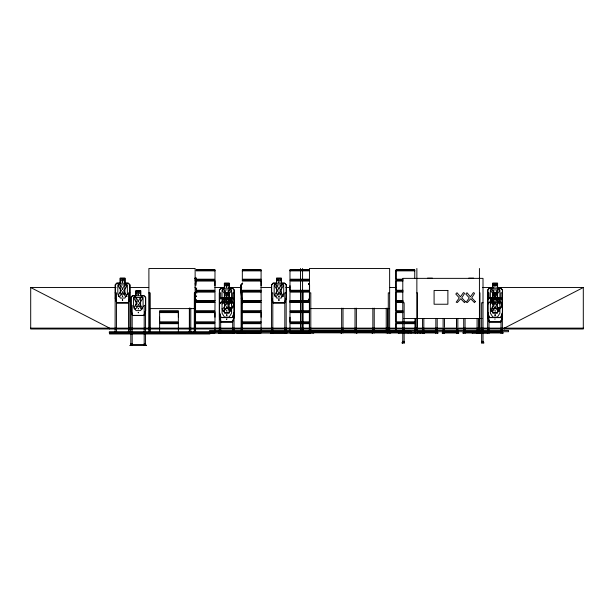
<?xml version="1.0" encoding="UTF-8"?>
<svg xmlns="http://www.w3.org/2000/svg" width="614" height="614" viewBox="0 0 614 614"><rect width="100%" height="100%" fill="white"/><g stroke="black" fill="none" stroke-linecap="round" stroke-linejoin="round"><path stroke-width="0.92" d="M159.617 321.82L159.617 312.603L178.382 312.603L178.359 321.82L159.617 321.82L159.632 317.208M178.359 317.208L178.359 312.603M214.961 317.208L214.961 312.603L196.211 312.603M214.961 285.663L214.961 281.058L196.211 281.058M261.073 317.208L261.073 312.603M261.073 285.663L261.073 281.058M308.742 321.82L289.977 321.82L289.992 317.208M308.742 290.268L289.977 290.268L289.992 285.663M395.984 321.82L395.984 312.603M395.984 290.268L395.984 281.058M295.303 332.88L295.311 332.128M424.642 332.88L409.607 332.757M417.121 332.205L424.642 332.128L424.65 332.965M472.158 332.88L487.278 332.865L487.485 332.136M487.209 332.965L487.201 332.128L472.158 332.128L472.166 332.965M395.8 301.213L402.914 301.013M195.943 280.122L196.119 279.562M195.943 289.11L196.096 288.549L196.273 289.11M494.8 285.126L494.984 284.597M494.8 294.106L494.984 293.576M494.8 294.735L494.984 294.206M494.8 303.715L494.984 303.186M195.958 280.107L196.096 279.639L215.107 279.846M308.489 301.228L309.441 298.051M308.52 301.351L309.586 298.082L309.586 284.819L308.581 283.66L309.586 284.819M308.604 301.351L309.586 298.082M226.934 294.121C226.727 293.162 226.259 294.827 226.735 293.561M226.934 303.73C226.704 302.794 226.328 304.36 226.735 303.17M494.83 285.142L495.275 285.126L495.03 284.581M494.83 294.121C494.93 293.116 495.559 294.897 495.03 293.561M494.83 294.751L495.275 294.735L494.938 294.543M494.83 303.73C494.938 302.717 495.559 304.513 495.03 303.17M122.393 288.902L122.7 289.11M129.83 298.051L128.188 302.825L116.837 302.825L115.355 298.051L115.355 284.904L116.837 283.246L128.188 283.246L129.83 284.888L129.83 332.013M138.119 292.471L138.373 292.663M138.119 301.451L138.419 301.658M145.549 310.607L143.906 315.373L132.555 315.373L131.074 310.607L131.074 297.46L132.555 295.802L143.906 295.802L145.549 297.445L145.549 332.151M234.049 303.063L232.407 307.837L229.567 307.837M234.21 303.093L232.522 307.998L228.953 307.998M234.049 312.679L232.407 317.446L221.055 317.446L219.574 312.679M234.218 312.703L232.522 317.615L220.933 317.615L219.405 312.703M234.049 317.116L232.407 321.889L221.055 321.889L219.574 317.116L219.574 289.923L221.055 288.258L232.407 288.258L234.049 289.908L234.049 332.965M278.741 288.902L278.933 288.902M286.178 298.051L284.535 302.825L273.184 302.825L271.703 298.051L271.703 284.904L273.184 283.246L284.535 283.246L286.178 284.888L286.178 332.965M502.367 303.063L500.725 307.837L497.885 307.837M502.536 303.093L500.84 307.998L497.279 307.998M502.375 312.679L500.725 317.446L489.373 317.446L487.892 312.679M502.536 312.703L500.84 317.615L489.251 317.615L487.731 312.703M502.375 317.116L500.725 321.889L489.373 321.889L487.9 317.116L487.892 289.923L489.373 288.258L500.725 288.258L502.367 289.908L502.367 332.965M502.536 317.146L500.847 322.051L489.258 322.051L487.731 317.139L487.731 289.862L489.297 288.096L492.666 288.096L492.666 283.161L497.601 283.161L497.601 288.096L500.794 288.096L502.536 289.839L502.536 317.146L502.536 303.884L500.794 302.142L497.601 302.142L497.601 292.771L492.666 292.771L492.666 302.142L489.304 302.142L487.731 303.907M122.447 279.577L122.654 280.107M122.447 288.565L122.654 289.094M226.735 284.581L226.482 285.111L226.934 285.134M226.666 294.206L226.482 294.72L226.934 294.751M226.735 298.627L226.881 299.171M226.666 307.629C225.929 308.328 227.518 308.382 226.766 307.629M495.061 298.627C494.178 299.256 495.836 299.386 495.091 298.642M494.991 307.629C494.255 308.328 495.836 308.382 495.091 307.629M395.807 301.121L396.322 301.397L395.953 301.497M130.559 345.314L129.83 345.521L146.546 345.521L145.84 345.383L145.741 344.684M219.06 332.757L218.331 332.965L235.039 332.965L234.31 332.757M271.188 332.757L270.459 332.965L287.168 332.965L286.439 332.757M340.701 332.965L341.231 332.865M372.598 332.757L371.869 332.965M402.37 342.75L402.592 342.036M458.259 332.865L458.888 332.965L442.08 332.965L442.702 332.865M442.917 332.965L443.009 332.136M195.336 293.147L196.089 291.604L196.841 293.147M196.741 287.951L196.019 289.401L194.945 287.222M278.94 281.964L278.695 282.286M227.579 292.962C228.646 287.866 234.018 289.309 228.684 294.091M495.905 292.962C496.964 287.866 502.336 289.309 497.002 294.091M229.114 303.063L231.578 299.118L231.578 289.908L229.114 288.258L229.114 283.323L224.509 283.323L224.509 288.258L222.038 289.908L222.038 299.118L224.01 302.272M231.578 308.727L229.114 312.679L224.509 312.679L222.038 308.727M497.432 303.063L499.903 299.118L499.903 289.908L497.432 288.258L497.432 283.323L492.827 283.323L492.827 288.258L490.363 289.908L490.363 299.118L492.336 302.272M499.903 308.727L497.432 312.679L492.827 312.679L490.363 308.727M196.211 292.126L214.977 292.126L214.977 301.006L196.165 301.397M308.758 332.558L289.793 332.765L438.196 332.965L437.498 332.834L437.398 332.136M241.172 332.965L241.172 284.842L242.53 283.077M241.31 284.904L242.591 283.246M242.676 283.246L241.394 284.904L241.432 332.965M219.405 299.471L220.979 297.706L224.348 297.706M219.574 299.532L221.055 297.867L232.407 297.867L234.049 299.517M219.413 303.907L220.986 302.142L224.348 302.142L224.34 292.771L229.283 292.771L229.283 302.142L232.476 302.142L234.218 303.884M219.574 303.968L221.055 302.311L232.407 302.311L234.049 303.953M487.731 299.471L489.304 297.706L492.666 297.706M487.892 299.532L489.373 297.867L500.725 297.867L502.375 299.517M487.9 303.968L489.381 302.311L500.732 302.311L502.375 303.953M289.962 301.374L308.758 301.013M196.257 296.47L196.265 295.971M196.273 296.393L196.265 296.048M122.67 296.47L122.293 296.155L122.685 295.971M226.888 311.098L226.612 310.592L226.888 311.022M226.896 315.535C226.336 314.782 227.318 314.222 226.658 314.852M279.048 296.424L278.641 296.293L279.032 295.971M495.214 311.098L494.93 310.592L495.214 311.022M495.214 315.535L494.83 315.289L495.229 315.112M122.562 281.987L122.347 282.286M138.28 294.543L138.073 294.843M224.509 297.867L222.038 299.517L222.045 313.171L224.509 317.116L229.114 317.116L231.585 313.171L231.578 299.517L229.114 297.867M222.045 303.953L224.509 302.311M492.827 297.867L490.363 299.517L490.363 313.171L492.835 317.116L497.44 317.116L499.903 313.171L499.903 299.517L497.432 297.867M490.363 303.953L492.835 302.311M122.693 296.393L122.685 296.048M226.865 315.481L226.911 315.112M495.183 315.481L495.214 315.105M226.804 301.313L226.727 300.875M408.126 332.865L398.233 332.965M504.294 328.16L583.3 287.521L583.3 328.997L30.7 328.997L30.7 287.521L116.084 287.521M244.748 332.865L236.682 332.965L261.111 332.949M279.04 296.393L279.017 296.04M402.492 342.036L402.677 342.858M122.37 299.724L122.8 299.993L122.393 300.292M494.984 318.843L494.938 319.357M278.933 282.317L278.902 281.749M196.112 281.995L195.973 282.286M226.643 287.007L226.719 286.822M495.053 301.06L495.045 300.875M289.931 301.052L289.992 292.126L308.742 292.126M138.25 294.873L138.28 294.367M495.053 314.913L495.053 314.406M122.7 280.122L122.493 279.562M138.419 292.678L138.196 292.118L138.327 292.533M289.962 269.945L308.758 269.945L289.977 269.96M196.196 270.275L215 270.313L214.961 279.201L196.211 279.201M242.315 270.298L261.111 270.313L261.073 279.201M289.962 270.313L308.758 270.275M395.953 270.275L414.749 270.275M204.577 270.367L206.619 270.367M250.689 270.367L252.73 270.367M298.343 270.367L300.376 270.367M404.334 270.367L406.368 270.367M196.234 270.866L214.961 270.866M242.346 270.866L261.073 270.866M289.992 270.866L308.727 270.866M414.711 270.866L395.984 270.866L395.984 279.201M194.815 278.142L196.61 278.142M427.498 278.142L432.433 278.142M468.728 278.142L473.663 278.142M194.907 278.311L196.58 278.311M194.899 279.132L196.61 279.132M261.096 279.201L242.33 279.201L242.33 270.321M308.742 279.201L289.977 279.201L289.977 270.321M402.93 279.201L395.969 279.201L395.969 270.321M242.2 279.846L261.226 279.846M289.846 279.846L308.873 279.846M395.838 279.846L402.891 279.846M196.081 280.414L215.107 280.414M242.2 280.414L261.226 280.414M289.846 280.414L308.873 280.414M395.838 280.414L402.891 280.414M194.899 280.775L196.61 280.775M242.33 281.058L261.096 281.058L261.073 290.268M308.742 281.058L289.977 281.058L289.977 290.268M402.93 281.058L395.969 281.058L395.969 290.268L402.93 290.268M195.996 282.317L196.112 281.811M194.983 283.246L196.58 283.246M194.983 284.888L196.58 284.888M241.172 284.842L241.248 284.842C238.178 283.676 245.477 316.402 241.248 298.074M129.516 287.521L148.703 287.521M214.9 287.521L224.494 287.521M228.331 287.521L241.762 287.521M260.95 287.521L271.503 287.521M285.894 287.521L289.731 287.521M389.506 287.521L396.222 287.521M482.566 287.521L493.119 287.521M496.956 287.521L583.3 287.521M196.211 290.268L214.977 290.268L214.977 281.058M242.33 290.268L261.096 290.268M196.081 290.913L215.107 290.913M242.2 290.913L261.226 290.913M289.846 290.913L308.873 290.913M395.838 290.913L402.891 290.913M196.081 291.481L215.107 291.481M242.2 291.481L261.226 291.481M289.846 291.481L308.873 291.481M395.838 291.481L402.891 291.481M242.33 292.126L261.096 292.126M402.93 292.126L395.969 292.126L395.953 301.052M115.102 292.855L116.46 292.855L116.46 332.013M129.83 292.855L128.472 292.855L128.472 332.013M148.895 292.855L150.1 292.855L150.184 331.921M224.509 292.932L229.114 292.932M234.049 292.855L232.691 292.855L232.691 303.362M241.172 292.855L242.353 292.855L242.353 332.965M286.178 292.855L284.819 292.855L284.819 332.965M300.507 292.855L301.044 292.855L301.029 330.562M302.564 292.855L303.101 292.855L303.086 330.562M309.441 292.855L310.799 292.855L310.814 330.562M389.637 292.855L388.286 292.855L388.294 330.562M416.86 292.855L417.39 292.855L417.39 330.562M479.411 292.855L479.956 292.855L479.941 330.562M492.827 292.932L497.44 292.932M502.367 292.855L501.009 292.855L501.009 303.362M226.643 296.432L226.735 296.685M494.968 296.432L495.061 296.685M224.348 297.207L229.283 297.207M492.666 297.207L497.601 297.207M224.509 297.376L229.114 297.376M492.835 297.376L497.44 297.376M229.275 297.706L232.476 297.706L234.218 299.448M497.601 297.706L500.794 297.706L502.536 299.448M224.509 299.517L229.114 299.517M492.827 299.517L497.432 299.517M278.787 299.778L278.787 300.223M196.234 300.768L214.961 300.768M395.984 300.768L402.938 300.768L396.007 300.783L395.984 292.126M196.25 300.783L214.938 300.783M197.455 301.397L213.733 301.397M243.574 301.397L259.852 301.397M291.22 301.397L307.499 301.397M397.212 301.397L402.93 301.397L397.212 301.497M197.455 301.497L213.733 301.497M243.574 301.497L259.852 301.497M291.22 301.497L307.499 301.497M196.196 301.827L215 301.827L214.961 310.745L196.211 310.745M242.315 301.842L261.111 301.827L261.073 310.745M289.962 301.842L308.758 301.842M402.914 301.827L395.953 301.827L395.969 310.745L402.93 310.745M196.234 302.41L214.961 302.41M242.346 302.41L261.073 302.41M289.992 302.41L308.727 302.41M402.938 302.41L395.984 302.41L395.984 310.745M402.784 302.74L404.142 302.74L404.135 331.023M483.011 302.74L481.652 302.74L481.652 342.858M224.509 303.953L229.114 303.953M492.835 303.953L497.44 303.953M130.82 305.404L132.179 305.404L132.179 332.151M145.549 305.404L144.19 305.404L144.19 332.151M149.839 308.596L195.137 308.596M309.441 308.596L389.637 308.596M224.509 308.727L229.114 308.727M492.827 308.727L497.432 308.727M159.617 310.745L178.382 310.745M242.33 310.745L261.096 310.745M308.742 310.745L289.977 310.745L289.977 301.865M159.487 311.39L178.513 311.39M196.081 311.39L215.107 311.39M242.2 311.39L261.226 311.39M289.846 311.39L308.873 311.39M395.838 311.39L402.891 311.39M159.487 311.958L178.513 311.958M196.081 311.958L215.107 311.958M242.2 311.958L261.226 311.958M289.846 311.958L308.873 311.958M395.838 311.958L402.891 311.958M242.33 312.603L261.096 312.603L261.073 321.82M308.742 312.603L289.977 312.603L289.977 321.82M402.93 312.603L395.969 312.603L395.969 321.82L402.93 321.82M403.736 318.482L482.051 318.482M226.612 319.357L226.919 318.827L226.589 319.326M196.211 321.82L214.977 321.82L214.977 312.603M242.33 321.82L261.096 321.82M403.728 321.82L414.734 321.82M159.487 322.457L178.513 322.457M196.081 322.457L215.107 322.457M242.2 322.457L261.226 322.457M289.846 322.457L308.873 322.457M395.838 322.457L402.891 322.457M403.713 322.457L414.864 322.457M159.487 323.033L178.513 323.033M196.081 323.033L215.107 323.033M242.2 323.033L261.226 323.033M289.846 323.033L308.873 323.033M395.838 323.033L402.891 323.033M403.713 323.033L414.864 323.033M196.211 323.67L214.977 323.67L214.977 330.777M242.33 323.67L261.096 323.67L261.096 330.777M308.742 323.67L289.977 323.67L289.977 330.777M402.93 323.67L395.969 323.67L395.969 330.777M403.728 323.67L414.734 323.67M30.7 328.129L583.3 328.129M309.901 331.261L410.183 331.261L410.183 332.512M114.941 331.506L116.614 331.506L116.614 331.921M129.984 331.506L128.318 331.506L128.318 331.921M148.765 331.506L150.23 331.506M189.212 331.506L190.923 331.506L190.923 331.921M194.239 331.506L195.697 331.506M479.258 331.506L480.11 331.506L480.094 332.965M423.99 331.921L435.687 331.921M444.628 331.921L456.332 331.921M465.22 331.921L476.917 331.921M479.411 331.921L479.956 331.921M489.158 331.921L500.855 331.921M457.952 332.136L458.19 332.834M463.547 332.136L463.409 332.834L462.71 332.965L503.365 332.965L502.659 332.834L502.559 332.136M208.76 332.32L210.28 332.32M208.783 332.581L215 332.581M242.315 332.558L261.111 332.581M414.749 332.581L309.901 332.512L309.901 330.462M209.881 332.727L109.591 332.727L109.591 333.978L209.881 333.978L209.881 331.813L310.162 331.813L310.162 333.064L209.881 333.064M215 332.949L109.33 332.965L109.33 331.713L508.569 331.713L508.569 330.462L209.612 330.462L209.612 332.965M401.74 342.858L404.296 342.858L404.296 341.392L402.623 341.392L402.577 342.858M483.318 342.09L483.325 342.75M484.047 342.858L481.491 342.858L481.491 341.392L483.172 341.392L483.118 342.858M132.34 344.477L144.037 344.477M122.508 281.749L122.363 282.317M478.621 332.136L478.797 332.865M458.052 332.965L458.136 332.151M389.852 332.865L390.803 332.965M356.788 332.865L357.294 332.88M250.619 332.865L258.678 332.965M138.388 308.589L138.112 309.026L138.411 308.527M30.7 287.521L109.591 328.129L109.591 328.997M420.191 332.865L420.053 332.136L420.03 332.965M497.44 302.311L499.903 303.953M229.114 302.311L231.585 303.953M242.2 301.344L261.111 301.029L261.073 292.126M308.405 283.791L309.441 284.888L309.356 332.965M492.804 293.331C488.076 288.795 493.817 288.549 494.239 292.962M224.486 293.331C219.758 288.795 225.492 288.549 225.921 292.962M387.848 332.757L388.585 332.965M226.766 284.597L226.95 285.126M226.766 293.576L226.95 294.106M226.766 294.206L226.95 294.735M226.766 298.642L226.957 299.171M226.766 303.186L226.95 303.723M138.373 301.651L138.311 301.451M130.912 310.63L132.432 315.542L144.021 315.542L145.718 310.63L145.718 297.376L143.975 295.633L140.783 295.633L140.783 290.698L135.847 290.698L135.847 295.633L132.486 295.633L130.912 297.399L130.82 332.151M115.186 298.074L116.714 302.986L128.303 302.986L129.991 298.082L129.991 284.819L128.257 283.077L125.056 283.077L125.056 278.142L120.121 278.142L120.121 283.077L116.76 283.077L115.186 284.842L115.102 332.013M241.394 298.051L242.676 302.825M504.409 328.129L504.409 328.997M502.528 332.965L502.528 331.506L500.855 331.506L500.855 332.965M502.214 331.506L502.214 332.965M501.17 331.506L501.17 332.965M501.009 320.554L501.009 332.965M494.892 286.792L494.892 287.306M494.892 296.401L494.892 296.915M489.158 332.965L489.158 331.506L487.485 331.506L487.485 332.965M488.997 298.581L488.997 292.855L487.639 292.855L487.639 332.965M488.997 318.643L488.997 332.965M488.844 331.506L488.844 332.965M487.8 331.506L487.8 332.965M483.011 342.858L483.011 278.365L402.784 278.365L402.784 331.023M482.857 341.392L482.857 342.858M481.813 341.392L481.813 342.858M479.948 331.506L479.933 332.965M479.427 268.479L479.427 330.562M479.427 332.965L479.419 331.506L479.265 332.965M478.59 332.965L478.59 331.506L476.917 331.506L476.917 332.965M478.436 318.643L478.436 332.965M478.275 331.506L478.275 332.965M477.231 331.506L477.231 332.965M477.078 318.643L477.078 332.965M465.22 332.965L465.22 331.506L463.547 331.506L463.547 332.965M465.059 318.643L465.059 332.965M464.905 331.506L464.905 332.965M463.862 331.506L463.862 332.965M463.7 318.643L463.7 332.965M457.952 332.965L457.998 331.506L456.332 331.506L456.332 332.965M457.844 318.643L457.844 327.239M457.844 329.15L457.844 332.965M457.691 331.506L457.691 332.965M456.647 331.506L456.647 332.965M444.628 332.965L444.636 331.506L442.963 331.506L443.009 332.965M444.475 318.643L444.475 327.239M444.475 329.15L444.475 332.965M444.313 331.506L444.313 332.965M443.277 331.506L443.277 332.965M443.116 318.643L443.116 327.239M443.116 329.15L443.116 332.965M437.36 332.965L437.36 331.506L435.687 331.506L435.687 332.965M437.206 318.643L437.206 332.965M437.045 331.506L437.045 332.965M436.001 331.506L436.001 332.965M435.848 318.643L435.848 332.965M423.99 332.965L423.99 331.506L422.317 331.506L422.317 332.965M423.829 318.643L423.829 332.965M423.675 331.506L423.675 332.965M422.632 331.506L422.632 332.965M422.478 318.643L422.478 332.965M417.543 332.965L417.543 331.506L417.374 332.965M417.213 331.713L417.213 332.965M416.868 268.479L416.86 330.562M415.371 318.643L415.371 332.965M415.041 318.643L415.041 332.965M414.734 270.321L414.734 278.311M411.587 331.713L411.518 332.965M410.62 332.136L410.62 332.965M409.922 330.462L409.922 331.713M409.607 332.128L409.615 332.965M408.279 330.462L408.279 331.713M408.287 332.136L408.287 332.965M408.095 331.713L408.095 332.965M404.296 341.392L404.296 342.858M404.135 332.911L404.142 342.858M403.981 341.392L403.989 342.858M402.938 341.392L402.938 342.858M402.784 332.911L402.784 342.858M398.885 332.136L398.885 332.965M395.984 323.67L395.984 330.585M389.967 332.136L389.967 332.965M389.652 330.562L389.637 268.479L309.441 268.479L309.441 330.562M389.637 332.136L389.637 332.965M387.749 332.136L387.749 332.965M387.587 308.136L387.587 332.965M386.229 308.136L386.229 332.965M374.218 308.136L374.218 332.965M372.859 308.136L372.859 332.965M372.706 332.136L372.706 332.965M356.58 332.136L356.481 332.965M356.373 308.136L356.373 332.965M355.015 308.136L355.015 332.965M343.003 308.136L343.003 332.965M341.645 308.136L341.645 332.965M341.537 332.136L341.537 332.965M341.438 332.136L341.438 332.965M313.846 332.965L291.85 332.965M313.125 332.136L313.125 332.965M310.354 332.128L310.362 332.965M309.633 330.462L309.633 331.713M309.456 332.128L309.456 332.965M309.134 332.128L309.134 332.965M308.297 332.128L308.305 332.965M305.603 332.136L305.603 332.965M302.572 268.479L302.572 330.562M300.515 268.479L300.515 330.562M300.1 332.136L300.1 332.965M293.254 332.128L293.262 332.965M292.579 332.136L292.579 332.965M286.331 332.136L286.331 332.965M272.808 332.965L272.808 292.855L271.449 292.855L271.449 332.965M271.288 332.136L271.288 332.965M257.957 332.136L257.957 332.965M250.435 332.136L250.435 332.965M244.932 332.136L244.932 332.965M237.411 332.136L237.411 332.965M234.203 332.136L234.203 332.965M232.691 320.554L232.691 332.965M226.643 286.822L226.643 287.275M226.574 300.845L226.574 301.351M220.679 298.581L220.679 292.855L219.321 292.855L219.321 332.965M220.679 318.643L220.679 332.965M219.16 332.136L219.16 332.965M195.567 331.506L195.567 292.855L194.362 292.855L194.277 331.921M195.137 293.308L195.137 268.479L148.895 268.479L148.895 331.506M194.791 292.855L194.791 331.506M194.699 331.506L194.699 331.921M190.793 308.136L190.793 332.013M190.662 331.506L190.662 331.921M189.611 308.136L189.611 332.013M189.35 308.136L189.35 332.013M178.382 331.667L178.359 323.67L159.617 323.67L159.617 331.667M149.762 331.506L149.762 331.921M149.67 292.855L149.67 331.506M149.325 292.855L149.325 331.506M145.71 345.521L145.71 344.063L144.037 344.063L144.037 345.521M145.549 334.062L145.549 345.521M145.395 344.063L145.395 345.521M144.351 344.063L144.351 345.521M144.19 334.062L144.19 345.521M138.15 294.367L138.15 294.812M132.34 345.521L132.34 344.063L130.667 344.063L130.667 345.521M132.179 334.062L132.179 345.521M132.025 344.063L132.025 345.521M130.982 344.063L130.982 345.521M130.82 334.062L130.82 345.521M122.424 281.811L122.424 282.256M122.363 299.747L122.363 300.261M196.296 300L196.296 300M122.723 300L122.723 300M138.442 312.549L138.442 312.549M226.942 319.065L226.942 319.065M196.365 299.993C195.958 300.944 195.973 299.064 196.365 299.993M138.526 312.549C138.119 313.554 137.989 311.62 138.526 312.549M279.147 299.993C278.702 300.944 278.687 299.049 279.147 299.993M278.61 280.091C278.956 279.999 279.263 279.731 278.61 280.091M126.914 296.209L125.325 296.362L122.608 291.604C120.743 299.056 114.657 297.583 121.557 290.514C115.056 283.868 120.613 282.271 122.531 289.401C124.396 282.302 130.291 283.798 123.598 290.552L126.914 296.209M142.632 308.765L141.043 308.919L138.334 304.153C136.469 311.613 130.375 310.131 137.283 303.07C130.774 296.416 136.331 294.827 138.25 301.95C140.115 294.858 146.009 296.355 139.324 303.101L142.632 308.765M231.133 310.837L229.544 310.991L226.835 306.225C224.97 313.685 218.876 312.204 225.783 305.143C219.275 298.488 224.831 296.9 226.75 304.022C228.615 296.93 234.51 298.427 227.825 305.173L231.133 310.837M283.261 296.209L281.673 296.362L278.956 291.604C277.091 299.056 271.004 297.583 277.904 290.514C271.403 283.868 276.96 282.271 278.879 289.401C280.744 282.302 286.638 283.798 279.946 290.552L283.261 296.209M499.451 310.837L497.87 310.991L495.153 306.225C493.288 313.685 487.201 312.204 494.101 305.143C487.6 298.488 493.149 296.9 495.076 304.022C496.941 296.93 502.835 298.427 496.143 305.173L499.451 310.837M234.218 317.146L232.522 322.051L220.933 322.051L219.413 317.139L219.405 289.862L220.979 288.096L224.34 288.096L224.34 283.161L229.275 283.161L229.275 288.096L232.476 288.096L234.21 289.839L234.218 317.146M286.339 298.082L284.65 302.986L273.061 302.986L271.534 298.074L271.534 284.842L273.107 283.077L276.469 283.077L276.469 278.142L281.404 278.142L281.404 283.077L284.604 283.077L286.339 284.819L286.339 298.082M465.343 301.566L464.491 302.625L460.723 298.772L457.323 302.564L456.21 302.188L459.272 297.882L455.795 294.029L456.993 292.74L460.416 296.846L463.44 292.617L464.207 292.947L464.491 293.569L461.759 297.821L465.343 301.566M475.328 301.566L474.484 302.625L470.708 298.772L467.315 302.564L466.195 302.188L469.257 297.882L465.78 294.029L466.978 292.74L470.401 296.846L473.425 292.617L474.192 292.947L474.484 293.569L471.744 297.821L475.328 301.566M127.359 294.106L124.895 298.051L120.29 298.051L117.819 294.106L117.819 284.888L120.29 283.246L120.29 278.311L124.895 278.311L124.895 283.246L127.359 284.888L127.359 294.106M143.085 306.655L140.614 310.607L136.009 310.607L133.545 306.655L133.545 297.445L136.009 295.802L136.009 290.867L140.614 290.867L140.614 295.802L143.085 297.445L143.085 306.655M283.706 294.106L281.243 298.051L276.638 298.051L274.166 294.106L274.166 284.888L276.638 283.246L276.638 278.311L281.243 278.311L281.243 283.246L283.706 284.888L283.706 294.106M215 269.945L196.196 269.945L214.977 269.96M261.111 269.945L242.315 269.945L261.096 269.96M414.749 269.945L395.953 269.945L414.734 269.96M124.074 279.132L121.112 279.132L121.112 280.775L124.074 280.775L124.074 279.132M280.421 279.132L277.459 279.132L277.459 280.775L280.421 280.775L280.421 279.132M228.293 284.144L225.33 284.144L225.33 285.794L228.293 285.794L228.293 284.144M496.611 284.144L493.648 284.144L493.648 285.794L496.611 285.794L496.611 284.144M124.895 284.888L120.29 284.888L120.29 294.106L124.895 294.106L124.895 284.888M281.243 284.888L276.638 284.888L276.638 294.106L281.243 294.106L281.243 284.888M229.114 289.908L224.509 289.908L224.509 313.171L229.114 313.171L229.114 289.908M497.432 289.908L492.827 289.908L492.835 313.171L497.44 313.171L497.432 289.908M447.882 290.453L434.09 290.453L434.09 304.237L447.882 304.237L447.882 290.453M139.792 291.688L136.83 291.688L136.83 293.331L139.792 293.331L139.792 291.688M228.293 293.761L225.33 293.761L225.33 295.403L228.293 295.403L228.293 293.761M496.611 293.761L493.648 293.761L493.648 295.403L496.611 295.403L496.611 293.761M140.614 297.445L136.009 297.445L136.009 306.655L140.614 306.655L140.614 297.445M228.293 298.197L225.33 298.197L225.33 299.839L228.293 299.839L228.293 298.197M496.619 298.197L493.656 298.197L493.656 299.839L496.619 299.839L496.619 298.197M261.073 300.768L242.346 300.768L261.057 300.783M308.727 300.768L289.992 300.768L308.704 300.783M456.494 327.239L456.494 318.643L456.486 327.239M456.494 332.965L456.494 329.15L456.486 332.965"/></g></svg>
